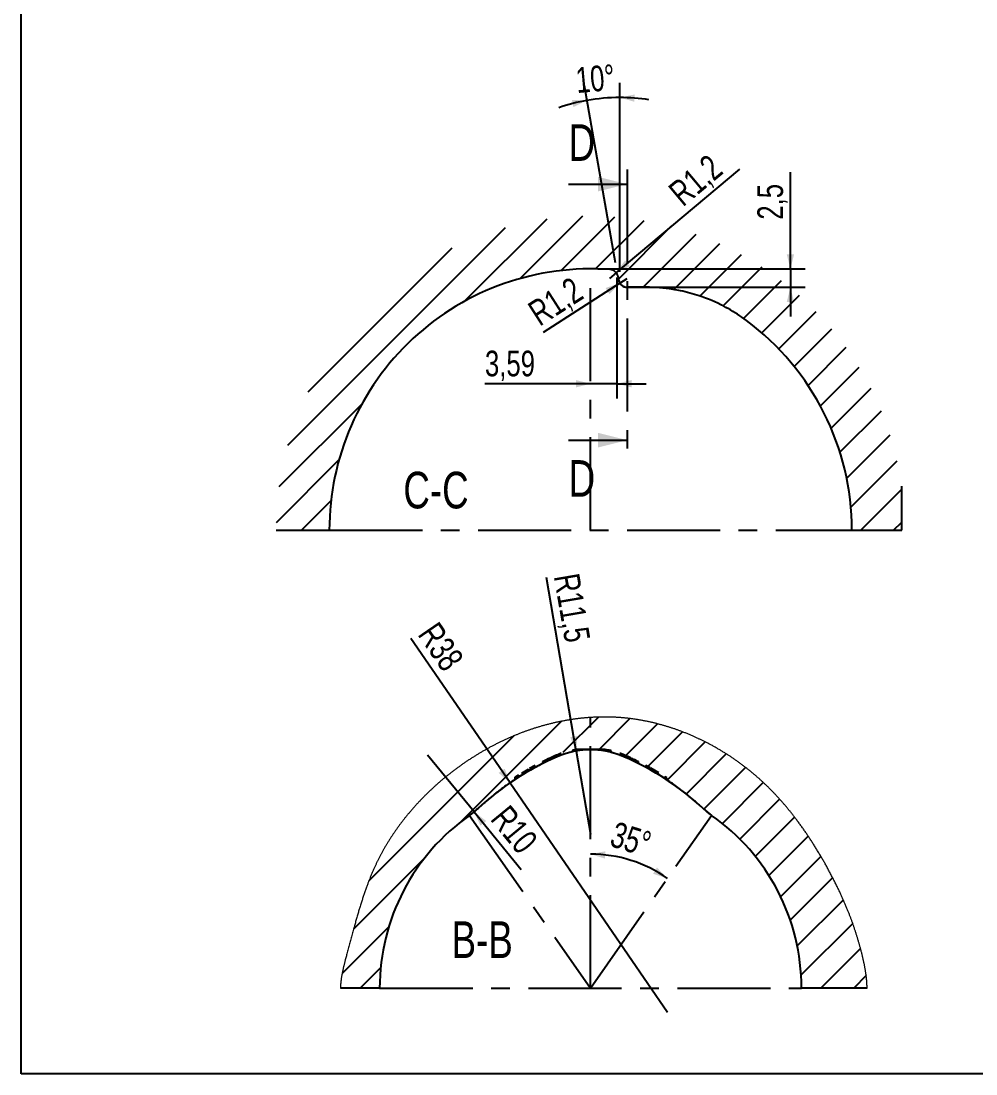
# Model space of a CAD drawing. Header units: millimetres. Extents: x 8 to 586, y 8 to 412.
# Drawn here: x 8 to 138.4, y 8 to 151.7 of the extents above; entities that cross this region are included whole.
import ezdxf

# ---------------------------------------------------------------- set-up
doc = ezdxf.new("R2010")
doc.units = ezdxf.units.MM
doc.linetypes.add('CENTERX2', pattern=[20.32, 12.7, -2.54, 2.54, -2.54])
for name, color, linetype in [('CENTERLINE', 4, 'CENTERX2'), ('DIMENSIONS', 2, 'Continuous'), ('HATCH', 3, 'Continuous'), ('TEXT', 2, 'Continuous')]:
    doc.layers.add(name, color=color, linetype=linetype)
doc.layers.add('OUTLINE', color=7, linetype='Continuous', lineweight=25)
doc.styles.add('SLDTEXTSTYLE0', font='TXT', dxfattribs={"width": 0.75})
doc.dimstyles.new('SLDDIMSTYLE16', dxfattribs={"dimtxt": 3.5, "dimasz": 2, "dimexe": 0, "dimexo": 0.0625, "dimgap": 0.875, "dimtad": 1, "dimdec": 4, "dimzin": 12, "dimdsep": 46, "dimtxsty": 'SLDTEXTSTYLE0', "dimsah": 1, "dimcen": 0.09, "dimazin": 3, "dimtfac": 1, "dimtofl": 0, "dimtmove": 0, "dimatfit": 3, "dimfxl": 0, "dimfrac": 2, "dimtolj": 1, "dimtzin": 12, "dimarcsym": 0})
doc.dimstyles.new('SLDDIMSTYLE3', dxfattribs={"dimtxt": 3.5, "dimasz": 2, "dimexe": 0, "dimexo": 0.0625, "dimgap": 0.875, "dimtad": 1, "dimrnd": 1e-09, "dimzin": 12, "dimdsep": 46, "dimtxsty": 'SLDTEXTSTYLE0', "dimsah": 1, "dimcen": 0.09, "dimadec": 0, "dimazin": 3, "dimtfac": 1, "dimtmove": 0, "dimatfit": 0, "dimfxl": 0, "dimfrac": 2, "dimtolj": 1, "dimtzin": 12, "dimarcsym": 0})
doc.dimstyles.new('SLDDIMSTYLE7', dxfattribs={"dimtxt": 3.5, "dimasz": 2, "dimexe": 0, "dimexo": 0.0625, "dimgap": 0.875, "dimtad": 1, "dimrnd": 1e-09, "dimzin": 12, "dimdsep": 46, "dimtxsty": 'SLDTEXTSTYLE0', "dimsah": 1, "dimcen": 0, "dimadec": 0, "dimazin": 3, "dimtfac": 1, "dimtofl": 0, "dimtmove": 0, "dimatfit": 3, "dimfxl": 0, "dimfrac": 2, "dimtolj": 1, "dimtzin": 12, "dimarcsym": 0})

# ---------------------------------------------------------------- blocks, each defined once
blk = doc.blocks.new('_D_53')
at = {"layer": 'DIMENSIONS'}
for p, q in [((89.34, 116.69), (89.34, 100.2)), ((85.75, 102.2), (71.33, 102.2)), ((89.34, 102.2), (85.75, 102.2)), ((89.34, 102.2), (93.34, 102.2))]:
    blk.add_line(p, q, dxfattribs=at)
for points in [[(85.75, 102.2), (83.75, 102.7), (83.75, 101.7)], [(89.34, 102.2), (91.34, 101.7), (91.34, 102.7)]]:
    blk.add_solid(points, dxfattribs=at)
at = {"layer": 'DIMENSIONS', "insert": (71.33, 106.71), "char_height": 3.5, "attachment_point": 1, "style": 'SLDTEXTSTYLE0'}
blk.add_mtext('3,59', dxfattribs=at)
blk = doc.blocks.new('_D_54')
at = {"layer": 'DIMENSIONS'}
for p, q in [((113.03, 117.87), (113.03, 131.06)), ((86.75, 117.87), (115.03, 117.87)), ((113.03, 117.87), (113.03, 115.37)), ((90.75, 115.37), (115.03, 115.37)), ((113.03, 115.37), (113.03, 111.37))]:
    blk.add_line(p, q, dxfattribs=at)
for points in [[(113.03, 117.87), (113.53, 119.87), (112.53, 119.87)], [(113.03, 115.37), (112.53, 113.37), (113.53, 113.37)]]:
    blk.add_solid(points, dxfattribs=at)
at = {"layer": 'DIMENSIONS', "insert": (108.52, 124.59), "char_height": 3.5, "attachment_point": 1, "rotation": 90, "style": 'SLDTEXTSTYLE0'}
blk.add_mtext('2,5', dxfattribs=at)
blk = doc.blocks.new('_D_55')
at = {"layer": 'DIMENSIONS'}
for q in [(90.76, 116.57), (79.27, 109.21)]:
    blk.add_line((89.75, 115.93), q, dxfattribs=at)
blk.add_solid([(89.75, 115.93), (87.79, 115.27), (88.33, 114.43)], dxfattribs=at)
at = {"layer": 'DIMENSIONS', "insert": (76.9, 112.91), "char_height": 3.5, "attachment_point": 1, "rotation": 32.6859, "style": 'SLDTEXTSTYLE0'}
blk.add_mtext('R1,2', dxfattribs=at)
blk = doc.blocks.new('_D_56')
at = {"layer": 'DIMENSIONS'}
for q in [(106.11, 131.47), (88.32, 116.58)]:
    blk.add_line((89.24, 117.35), q, dxfattribs=at)
blk.add_solid([(89.24, 117.35), (91.09, 118.25), (90.45, 119.02)], dxfattribs=at)
at = {"layer": 'DIMENSIONS', "insert": (96.11, 128.94), "char_height": 3.5, "attachment_point": 1, "rotation": 39.9192, "style": 'SLDTEXTSTYLE0'}
blk.add_mtext('R1,2', dxfattribs=at)
blk = doc.blocks.new('_D_57')
at = {"layer": 'DIMENSIONS'}
for p, q in [((89.17, 118.68), (84.91, 142.84)), ((89.75, 117.46), (89.75, 143.26))]:
    blk.add_line(p, q, dxfattribs=at)
for start, end in [(100, 108.8291), (90, 100), (81.1709, 90)]:
    blk.add_arc((89.75, 115.37), 25.89, start, end, dxfattribs=at)
for points in [[(85.25, 140.87), (83.19, 140.93), (83.41, 139.96)], [(89.75, 141.26), (91.73, 140.68), (91.77, 141.68)]]:
    blk.add_solid(points, dxfattribs=at)
at = {"layer": 'DIMENSIONS', "insert": (83.59, 145.35), "char_height": 3.5, "attachment_point": 1, "rotation": 5, "style": 'SLDTEXTSTYLE0'}
blk.add_mtext('10°', dxfattribs=at)
blk = doc.blocks.new('SW_HATCH_1')
at = {"layer": 'HATCH', "color": 0}
for p, q in [((6.47, 1.98), (-7.23, -11.72)), ((11.54, 2.56), (6.69, -2.29)), ((15.83, 2.36), (11.62, -1.85)), ((19.6, 1.64), (15.24, -2.72)), ((0, 0), (-19.8, -19.8)), ((23, 0.55), (18.27, -4.18)), ((26.11, -0.83), (20.9, -6.04)), ((28.98, -2.45), (23.49, -7.94)), ((31.62, -4.3), (25.95, -9.97)), ((34.04, -6.37), (28.46, -11.96)), ((36.27, -8.63), (30.83, -14.08)), ((38.31, -11.08), (32.95, -16.45)), ((40.18, -13.7), (34.81, -19.07)), ((-12.26, -16.75), (-21.89, -26.38)), ((41.91, -16.46), (36.41, -21.96)), ((43.51, -19.36), (37.72, -25.14)), ((44.97, -22.38), (38.68, -28.68)), ((46.25, -25.59), (39.2, -32.64)), ((-17.09, -26.07), (-23.45, -32.44)), ((47.31, -29.02), (41.89, -34.44)), ((-18.2, -31.67), (-20.97, -34.44)), ((48.09, -32.73), (46.38, -34.44))]:
    blk.add_line(p, q, dxfattribs=at)
blk = doc.blocks.new('_D_72')
at = {"layer": 'DIMENSIONS'}
for q in [(61.23, 67.41), (96.26, 16.41)]:
    blk.add_line((74.75, 47.73), q, dxfattribs=at)
blk.add_solid([(74.75, 47.73), (74.03, 49.66), (73.2, 49.09)], dxfattribs=at)
at = {"layer": 'DIMENSIONS', "insert": (64.94, 69.96), "char_height": 3.5, "attachment_point": 1, "rotation": 304.4871, "style": 'SLDTEXTSTYLE0'}
blk.add_mtext('R38', dxfattribs=at)
blk = doc.blocks.new('_D_73')
at = {"layer": 'DIMENSIONS'}
for q in [(79.73, 75.76), (85.75, 40.73)]:
    blk.add_line((83.8, 52.07), q, dxfattribs=at)
blk.add_solid([(83.8, 52.07), (83.95, 54.12), (82.97, 53.95)], dxfattribs=at)
at = {"layer": 'DIMENSIONS', "insert": (84.16, 76.52), "char_height": 3.5, "attachment_point": 1, "rotation": 279.7594, "style": 'SLDTEXTSTYLE0'}
blk.add_mtext('R11,5', dxfattribs=at)
blk = doc.blocks.new('_D_74')
at = {"layer": 'DIMENSIONS'}
for q in [(63.5, 51.49), (76.27, 35.92)]:
    blk.add_line((69.84, 43.76), q, dxfattribs=at)
blk.add_solid([(69.84, 43.76), (70.72, 41.89), (71.5, 42.53)], dxfattribs=at)
at = {"layer": 'DIMENSIONS', "insert": (74.65, 44.95), "char_height": 3.5, "attachment_point": 1, "rotation": 309.3797, "style": 'SLDTEXTSTYLE0'}
blk.add_mtext('R10', dxfattribs=at)
blk = doc.blocks.new('_D_75')
at = {"layer": 'DIMENSIONS'}
blk.add_arc((85.75, 19.71), 18.29, 55, 90, dxfattribs=at)
for points in [[(85.75, 38), (87.72, 37.39), (87.77, 38.39)], [(96.24, 34.69), (94.81, 36.17), (94.28, 35.32)]]:
    blk.add_solid(points, dxfattribs=at)
at = {"layer": 'DIMENSIONS', "insert": (89.25, 42.51), "char_height": 3.5, "attachment_point": 1, "rotation": 342.5, "style": 'SLDTEXTSTYLE0'}
blk.add_mtext('35°', dxfattribs=at)

msp = doc.modelspace()

# ---------------------------------------------------------------- hatches: boundary and pattern name
at = {"layer": 'HATCH'}
h = msp.add_hatch(dxfattribs=at)
h.set_pattern_fill('ANSI31', color=256, style=0)
edge = h.paths.add_edge_path(flags=0)
edge.add_arc((85.74983, 82.21015), 35.66458, 0, 53.3790193, ccw=False)
edge.add_line((121.41441, 82.21015), (128.23073, 82.21015))
edge.add_line((128.23073, 82.21015), (128.23073, 88.23963))
edge.add_arc((85.74983, 82.21015), 42.90666, 8.0782627, 180)
edge.add_line((42.84317, 82.21015), (50.08525, 82.21015))
edge.add_arc((85.74983, 82.21015), 35.66458, 85.7250152, 180, ccw=False)
edge.add_spline(control_points=[(88.40839, 117.7755), (88.53131, 117.76632), (88.65422, 117.73762), (88.76851, 117.69144), (88.89307, 117.6411), (89.01066, 117.56855), (89.11153, 117.47982), (89.21241, 117.39107), (89.29936, 117.28367), (89.36518, 117.16653), (89.43099, 117.04939), (89.47749, 116.91927), (89.50082, 116.78694)], knot_values=[0, 0, 0, 0, 0.000369798, 0.000369798, 0.000369798, 0.00077377, 0.00077377, 0.00077377, 0.001177787, 0.001177787, 0.001177787, 0.001581802, 0.001581802, 0.001581802, 0.001581802], weights=[1, 1, 1, 1, 1, 1, 1, 1, 1, 1, 1, 1, 1], degree=3, periodic=0)
edge.add_line((89.50082, 116.78694), (89.57498, 116.36635))
edge.add_spline(control_points=[(89.57498, 116.36635), (89.5983, 116.23409), (89.64478, 116.10402), (89.71057, 115.98693), (89.77636, 115.86984), (89.86328, 115.76249), (89.96411, 115.67377), (90.06495, 115.58506), (90.1825, 115.51253), (90.30702, 115.46219), (90.43154, 115.41186), (90.56647, 115.38233), (90.70063, 115.37604), (90.71932, 115.37517), (90.73804, 115.37473), (90.75675, 115.37473)], knot_values=[0, 0, 0, 0, 0.000402926, 0.000402926, 0.000402926, 0.000805851, 0.000805851, 0.000805851, 0.001208777, 0.001208777, 0.001208777, 0.001611703, 0.001611703, 0.001611703, 0.001667061, 0.001667061, 0.001667061, 0.001667061], weights=[1, 1, 1, 1, 1, 1, 1, 1, 1, 1, 1, 1, 1, 1, 1, 1], degree=3, periodic=0)
edge.add_spline(control_points=[(90.75675, 115.37473), (91.0313, 115.37473), (91.60655, 115.37473), (92.46161, 115.37473), (93.02803, 115.37473), (94.54928, 115.37473), (96.13795, 115.24484), (98.55702, 114.79379), (100.92591, 114.15212), (103.06579, 113.24397), (105.2073, 112.08717), (106.22966, 111.42521), (107.02443, 110.83451)], knot_values=[0, 0, 0, 0, 0.0409855, 0.086418834, 0.131852167, 0.131852167, 0.336418834, 0.394563278, 0.5409855, 0.745552167, 0.783452167, 0.950118834, 0.950118834, 0.950118834, 0.950118834], weights=[1, 1, 1, 1, 1, 1, 1, 1, 1, 1, 1, 1, 1], degree=3, periodic=0)

# ---------------------------------------------------------------- linework, layer by layer
at = {"color": 7, "linetype": 'Continuous', "lineweight": 18, "flags": 128}
msp.add_lwpolyline([(123.49619, 19.70604), (123.49574, 19.75898), (123.49505, 19.81207), (123.4941, 19.8653), (123.4929, 19.91867), (123.49147, 19.97217), (123.48982, 20.02485), (123.48794, 20.07765), (123.48582, 20.13057), (123.48348, 20.18362), (123.48043, 20.24642), (123.47706, 20.30938), (123.47338, 20.3725), (123.4694, 20.43577), (123.46512, 20.49919), (123.46053, 20.56276), (123.45594, 20.62282), (123.45109, 20.68301), (123.44598, 20.74332), (123.44061, 20.80375), (123.435, 20.86429), (123.42843, 20.93198), (123.42157, 20.99981), (123.4144, 21.06777), (123.40693, 21.13585), (123.39917, 21.20405), (123.39111, 21.27237), (123.38277, 21.3408), (123.37415, 21.40933), (123.36473, 21.48189), (123.355, 21.55457), (123.34497, 21.62734), (123.33464, 21.70022), (123.32402, 21.77318), (123.3133, 21.84493), (123.30232, 21.91675), (123.29106, 21.98865), (123.27953, 22.06062), (123.26548, 22.14638), (123.25105, 22.23222), (123.23627, 22.31813), (123.22115, 22.40411), (123.20568, 22.49014), (123.18988, 22.57622), (123.17375, 22.66234), (123.1573, 22.74849), (123.14054, 22.83466), (123.12348, 22.92084), (123.10612, 23.00703), (123.08846, 23.09322), (123.0673, 23.19478), (123.04575, 23.2963), (123.02384, 23.39779), (123.00157, 23.49921), (122.97854, 23.60241), (122.95516, 23.70551), (122.93146, 23.80851), (122.90743, 23.91139), (122.8831, 24.01413), (122.85892, 24.1149), (122.83446, 24.21551), (122.80975, 24.31594), (122.78478, 24.4162), (122.75907, 24.51829), (122.73312, 24.62016), (122.70695, 24.72179), (122.68058, 24.82317), (122.65401, 24.92428), (122.62726, 25.02511), (122.60034, 25.12565), (122.5758, 25.21652), (122.55114, 25.30712), (122.52637, 25.39745), (122.50148, 25.48752), (122.47647, 25.57732), (122.4518, 25.66527), (122.42702, 25.75296), (122.40212, 25.84041), (122.37711, 25.92761), (122.34719, 26.03111), (122.31712, 26.13426), (122.28688, 26.23707), (122.25648, 26.33955), (122.22593, 26.44169), (122.19522, 26.54351), (122.16707, 26.6361), (122.13878, 26.72842), (122.11036, 26.82048), (122.08182, 26.91228), (122.05314, 27.00381), (122.02432, 27.09509), (121.99538, 27.18612), (121.96339, 27.28596), (121.93124, 27.38549), (121.89893, 27.48473), (121.86646, 27.58368), (121.83383, 27.68233), (121.80104, 27.7807), (121.76809, 27.87878), (121.73498, 27.97659), (121.70172, 28.07412), (121.66829, 28.17137), (121.63531, 28.26663), (121.60217, 28.36163), (121.56889, 28.45638), (121.53544, 28.55088), (121.50066, 28.64845), (121.46571, 28.74576), (121.4306, 28.84281), (121.39532, 28.93962), (121.35987, 29.03617), (121.32427, 29.13248), (121.29055, 29.22306), (121.25668, 29.31343), (121.22266, 29.40359), (121.1885, 29.49355), (121.1542, 29.5833), (121.11574, 29.68324), (121.07709, 29.78294), (121.03827, 29.88239), (120.99927, 29.98161), (120.96008, 30.0806), (120.92071, 30.17936), (120.88116, 30.2779), (120.84143, 30.37622), (120.7958, 30.48833), (120.74994, 30.60017), (120.70384, 30.71174), (120.65749, 30.82305), (120.61092, 30.9341), (120.5641, 31.04491), (120.51705, 31.15548), (120.47372, 31.25663), (120.43018, 31.35759), (120.38645, 31.45837), (120.34252, 31.55896), (120.29838, 31.65938), (120.25405, 31.75962), (120.2059, 31.86782), (120.15751, 31.97582), (120.1089, 32.08365), (120.06005, 32.1913), (120.01097, 32.29878), (119.96254, 32.40419), (119.91389, 32.50944), (119.86501, 32.61455), (119.81591, 32.71951), (119.75716, 32.8443), (119.6981, 32.96891), (119.63873, 33.09335), (119.57904, 33.21763), (119.51903, 33.34176), (119.4587, 33.46576), (119.39806, 33.58962), (119.3371, 33.71337), (119.27583, 33.83701), (119.21424, 33.96055), (119.15233, 34.084), (119.09011, 34.20737), (119.03115, 34.32363), (118.97192, 34.43984), (118.91241, 34.556), (118.85261, 34.67213), (118.79253, 34.78823), (118.72488, 34.9183), (118.65688, 35.04837), (118.58852, 35.17843), (118.51981, 35.30847), (118.45075, 35.4385), (118.38133, 35.56851), (118.31554, 35.69106), (118.24945, 35.81359), (118.18302, 35.93608), (118.11629, 36.05855), (118.04922, 36.18097), (117.98184, 36.30335), (117.91413, 36.42569), (117.84609, 36.54798), (117.77773, 36.67021), (117.70904, 36.79239), (117.64126, 36.91233), (117.57316, 37.0322), (117.50474, 37.15201), (117.436, 37.27175), (117.37665, 37.37465), (117.31706, 37.47748), (117.25722, 37.58026), (117.19715, 37.68298), (117.12363, 37.80805), (117.04975, 37.93303), (116.97552, 38.05791), (116.90092, 38.18269), (116.82597, 38.30735), (116.75065, 38.4319), (116.67497, 38.55633), (116.60527, 38.67029), (116.53527, 38.78414), (116.46496, 38.89788), (116.39435, 39.01151), (116.32342, 39.12503), (116.25218, 39.23843), (116.18064, 39.3517), (116.10878, 39.46486), (116.0366, 39.57788), (115.96412, 39.69078), (115.89131, 39.80354), (115.81819, 39.91616), (115.74896, 40.02222), (115.67945, 40.12815), (115.60966, 40.23396), (115.53958, 40.33963), (115.46921, 40.44516), (115.39921, 40.5496), (115.32893, 40.6539), (115.25837, 40.75805), (115.18752, 40.86207), (115.11639, 40.96594), (115.04498, 41.06966), (114.97328, 41.17323), (114.9013, 41.27664), (114.82558, 41.38482), (114.74956, 41.49282), (114.67321, 41.60064), (114.59654, 41.70829), (114.51957, 41.81575), (114.44227, 41.92302), (114.36465, 42.03011), (114.28671, 42.13701), (114.20846, 42.24371), (114.12988, 42.35021), (114.05098, 42.45652), (113.97175, 42.56262), (113.89676, 42.66246), (113.82148, 42.76213), (113.74591, 42.8616), (113.67005, 42.96088), (113.5939, 43.05997), (113.52553, 43.14844), (113.45694, 43.23675), (113.38811, 43.3249), (113.31905, 43.41288), (113.24975, 43.5007), (113.18146, 43.5868), (113.11294, 43.67273), (113.04419, 43.75849), (112.97522, 43.8441), (112.9046, 43.93128), (112.83374, 44.01828), (112.76264, 44.10511), (112.6913, 44.19176), (112.61972, 44.27823), (112.5479, 44.36451), (112.47584, 44.45062), (112.40353, 44.53653), (112.33099, 44.62226), (112.25819, 44.7078), (112.18516, 44.79315), (112.11188, 44.87831), (112.03836, 44.96327), (111.96459, 45.04804), (111.88316, 45.14105), (111.80143, 45.23382), (111.71941, 45.32635), (111.63708, 45.41863), (111.55445, 45.51066), (111.47979, 45.59332), (111.40488, 45.67578), (111.32973, 45.75803), (111.25433, 45.84007), (111.17868, 45.9219), (111.10415, 46.00206), (111.02937, 46.08201), (110.95436, 46.16176), (110.87911, 46.24129), (110.80208, 46.32223), (110.7248, 46.40295), (110.64726, 46.48344), (110.56948, 46.56371), (110.49144, 46.64375), (110.41316, 46.72356), (110.33462, 46.80314), (110.25583, 46.88249), (110.17678, 46.9616), (110.09748, 47.04048), (110.01792, 47.11912), (109.93812, 47.19752), (109.85805, 47.27568), (109.77773, 47.3536), (109.70388, 47.4248), (109.62981, 47.4958), (109.55553, 47.5666), (109.48103, 47.63718), (109.40631, 47.70755), (109.33137, 47.77771), (109.24959, 47.85381), (109.16754, 47.92965), (109.08524, 48.00524), (109.00268, 48.08057), (108.91985, 48.15564), (108.83826, 48.22911), (108.75641, 48.30233), (108.67432, 48.3753), (108.59198, 48.44801), (108.50771, 48.52194), (108.42318, 48.59561), (108.3384, 48.66901), (108.25336, 48.74214), (108.16808, 48.81499), (108.08255, 48.88758), (107.99676, 48.9599), (107.91074, 49.03194), (107.82446, 49.10371), (107.73794, 49.1752), (107.65118, 49.24642), (107.56418, 49.31736), (107.47693, 49.38803), (107.38945, 49.45842), (107.30905, 49.52269), (107.22845, 49.58673), (107.14765, 49.65054), (107.06665, 49.71411), (106.98545, 49.77744), (106.90407, 49.84053), (106.81439, 49.9096), (106.72447, 49.97838), (106.63433, 50.04687), (106.54395, 50.11507), (106.45335, 50.18298), (106.36414, 50.24938), (106.27471, 50.31551), (106.18506, 50.38135), (106.0952, 50.4469), (106.00328, 50.5135), (105.91114, 50.5798), (105.81878, 50.6458), (105.72619, 50.71149), (105.63339, 50.77689), (105.54037, 50.84198), (105.44713, 50.90676), (105.35368, 50.97125), (105.26002, 51.03542), (105.16614, 51.09929), (105.07205, 51.16285), (104.97776, 51.2261), (104.88325, 51.28905), (104.78854, 51.35168), (104.70153, 51.40882), (104.61436, 51.46569), (104.52701, 51.5223), (104.4395, 51.57865), (104.35182, 51.63474), (104.26396, 51.69055), (104.16603, 51.75234), (104.06789, 51.81379), (103.96955, 51.87492), (103.87101, 51.93571), (103.77226, 51.99616), (103.67509, 52.05522), (103.57772, 52.11394), (103.48016, 52.17235), (103.38241, 52.23042), (103.28248, 52.28935), (103.18235, 52.34793), (103.08203, 52.40618), (102.98151, 52.46408), (102.88081, 52.52163), (102.77992, 52.57884), (102.67884, 52.63571), (102.57758, 52.69222), (102.47613, 52.74839), (102.3745, 52.80421), (102.27269, 52.85968), (102.1707, 52.9148), (102.06853, 52.96956), (101.96618, 53.02398), (101.87221, 53.07354), (101.77809, 53.12281), (101.68382, 53.17178), (101.58941, 53.22045), (101.49486, 53.26882), (101.40016, 53.31688), (101.30898, 53.36281), (101.21766, 53.40847), (101.12622, 53.45384), (101.03464, 53.49893), (100.94294, 53.54373), (100.85112, 53.58826), (100.76442, 53.62998), (100.67762, 53.67144), (100.59071, 53.71266), (100.50368, 53.75362), (100.41655, 53.79432), (100.32248, 53.83793), (100.22828, 53.88124), (100.13396, 53.92425), (100.03952, 53.96696), (99.94496, 54.00937), (99.85027, 54.05149), (99.75547, 54.0933), (99.65106, 54.13894), (99.5465, 54.18422), (99.4418, 54.22913), (99.33697, 54.27367), (99.23199, 54.31785), (99.12688, 54.36165), (99.02164, 54.40508), (98.91627, 54.44814), (98.81076, 54.49083), (98.70512, 54.53314), (98.60125, 54.57433), (98.49725, 54.61516), (98.39312, 54.65563), (98.28888, 54.69573), (98.19085, 54.73307), (98.09271, 54.77008), (97.99446, 54.80677), (97.89612, 54.84314), (97.79767, 54.87918), (97.69912, 54.9149), (97.60612, 54.94827), (97.51302, 54.98136), (97.41984, 55.01415), (97.32658, 55.04665), (97.23323, 55.07885), (97.1398, 55.11076), (97.04628, 55.14238), (96.95268, 55.1737), (96.859, 55.20473), (96.76524, 55.23546), (96.67308, 55.26535), (96.58084, 55.29495), (96.48853, 55.32427), (96.39614, 55.3533), (96.302, 55.38255), (96.20778, 55.41151), (96.11349, 55.44017), (96.01912, 55.46853), (95.92468, 55.49658), (95.83186, 55.52384), (95.73897, 55.5508), (95.64602, 55.57747), (95.553, 55.60385), (95.45801, 55.63046), (95.36295, 55.65677), (95.26783, 55.68277), (95.17264, 55.70845), (95.07738, 55.73383), (94.98207, 55.7589), (94.88669, 55.78366), (94.79299, 55.80766), (94.69924, 55.83136), (94.60544, 55.85476), (94.51157, 55.87786), (94.41765, 55.90065), (94.32367, 55.92315), (94.22963, 55.94534), (94.12614, 55.96939), (94.02257, 55.99308), (93.91894, 56.0164), (93.81526, 56.03934), (93.71151, 56.06192), (93.60769, 56.08412), (93.50383, 56.10595), (93.3999, 56.12741), (93.29591, 56.14849), (93.19188, 56.1692), (93.08964, 56.18917), (92.98736, 56.20878), (92.88502, 56.22802), (92.78263, 56.2469), (92.67834, 56.26575), (92.57399, 56.28421), (92.4696, 56.30229), (92.36516, 56.32), (92.26067, 56.33732), (92.15801, 56.35395), (92.0553, 56.37022), (91.95256, 56.38611), (91.84977, 56.40164), (91.74485, 56.41709), (91.63988, 56.43216), (91.53488, 56.44683), (91.42984, 56.46112), (91.32477, 56.47501), (91.21966, 56.48851), (91.11452, 56.50162), (91.02064, 56.51299), (90.92675, 56.52404), (90.83283, 56.53477), (90.73888, 56.5452), (90.64491, 56.5553), (90.55092, 56.56509), (90.45691, 56.57456), (90.36288, 56.58371), (90.26435, 56.59296), (90.1658, 56.60186), (90.06722, 56.6104), (89.96863, 56.6186), (89.87003, 56.62645), (89.7714, 56.63396), (89.67275, 56.64111), (89.57409, 56.64792), (89.47542, 56.65438), (89.37673, 56.6605), (89.27802, 56.66627), (89.1793, 56.6717), (89.08621, 56.6765), (88.99311, 56.68099), (88.9, 56.68518), (88.80688, 56.68907), (88.71375, 56.69265), (88.61497, 56.69611), (88.51618, 56.69924), (88.41738, 56.70202), (88.31857, 56.70446), (88.21975, 56.70656), (88.12093, 56.70832), (88.02776, 56.70967), (87.93457, 56.71072), (87.84139, 56.71147), (87.7482, 56.71192), (87.65501, 56.71207), (87.56182, 56.71192), (87.46862, 56.71147), (87.37543, 56.71072), (87.28223, 56.70967), (87.18904, 56.70833), (87.09751, 56.70672), (87.00598, 56.70482), (86.91446, 56.70264), (86.82294, 56.70017), (86.7229, 56.69714), (86.62286, 56.69378), (86.52283, 56.69007), (86.42281, 56.68603), (86.32279, 56.68164), (86.22457, 56.67701), (86.12635, 56.67205), (86.02815, 56.66676), (85.92995, 56.66115), (85.82976, 56.65509), (85.72958, 56.64869), (85.62942, 56.64196), (85.52927, 56.63489), (85.42913, 56.62748), (85.329, 56.61974), (85.22889, 56.61166), (85.1288, 56.60325), (85.02872, 56.5945), (84.92866, 56.58542), (84.82862, 56.57601), (84.7286, 56.56627), (84.6286, 56.55619), (84.52861, 56.54578), (84.43698, 56.53595), (84.34537, 56.52584), (84.25377, 56.51546), (84.1622, 56.5048), (84.07064, 56.49386), (83.97911, 56.48264), (83.87927, 56.4701), (83.77947, 56.45722), (83.67969, 56.44402), (83.57994, 56.43049), (83.48021, 56.41663), (83.38052, 56.40245), (83.28085, 56.38795), (83.17126, 56.37161), (83.0617, 56.35489), (82.95218, 56.33778), (82.8427, 56.32027), (82.73326, 56.30238), (82.62386, 56.28409), (82.5145, 56.26542), (82.40519, 56.24636), (82.29592, 56.22691), (82.1867, 56.20708), (82.07947, 56.18723), (81.97229, 56.167), (81.86516, 56.1464), (81.75808, 56.12543), (81.66466, 56.10683), (81.57128, 56.08795), (81.47794, 56.06879), (81.38464, 56.04935), (81.29138, 56.02962), (81.19982, 56.00998), (81.10831, 55.99007), (81.01683, 55.96989), (80.92539, 55.94944), (80.81659, 55.92475), (80.70785, 55.89968), (80.59917, 55.87423), (80.49055, 55.8484), (80.382, 55.8222), (80.27351, 55.79562), (80.16508, 55.76866), (80.05671, 55.74133), (79.94841, 55.71363), (79.84018, 55.68555), (79.73202, 55.6571), (79.62393, 55.62828), (79.52208, 55.60076), (79.42029, 55.57291), (79.31856, 55.54474), (79.2169, 55.51624), (79.11531, 55.48741), (79.00763, 55.45647), (78.90003, 55.42517), (78.7925, 55.3935), (78.68505, 55.36146), (78.57768, 55.32906), (78.4704, 55.29629), (78.36931, 55.26506), (78.2683, 55.23351), (78.16736, 55.20164), (78.0665, 55.16944), (77.96571, 55.13693), (77.86499, 55.10409), (77.76436, 55.07093), (77.6638, 55.03745), (77.56332, 55.00366), (77.46292, 54.96954), (77.36439, 54.93573), (77.26594, 54.9016), (77.16756, 54.86718), (77.06927, 54.83244), (76.97539, 54.79896), (76.88158, 54.76519), (76.78784, 54.73115), (76.69418, 54.69684), (76.6006, 54.66224), (76.50709, 54.62737), (76.39698, 54.58592), (76.28699, 54.54409), (76.1771, 54.50187), (76.06733, 54.45928), (75.96941, 54.42093), (75.87158, 54.38228), (75.77385, 54.34332), (75.6762, 54.30407), (75.57865, 54.26451), (75.48119, 54.22465), (75.38383, 54.1845), (75.28656, 54.14405), (75.1801, 54.09938), (75.07376, 54.05436), (74.96754, 54.00899), (74.86144, 53.96326), (74.75545, 53.91718), (74.64959, 53.87074), (74.54989, 53.82664), (74.45031, 53.78222), (74.35083, 53.7375), (74.25146, 53.69246), (74.15221, 53.64712), (74.05308, 53.60147), (73.95406, 53.55551), (73.85515, 53.50924), (73.75637, 53.46267), (73.6577, 53.41579), (73.56091, 53.36946), (73.46424, 53.32283), (73.36769, 53.27592), (73.27126, 53.22871), (73.17319, 53.18034), (73.07526, 53.13168), (72.97744, 53.08272), (72.87976, 53.03346), (72.7822, 52.98391), (72.68652, 52.93495), (72.59095, 52.8857), (72.49552, 52.83618), (72.40021, 52.78637), (72.3031, 52.73525), (72.20611, 52.68384), (72.10927, 52.63214), (72.01256, 52.58015), (71.91599, 52.52786), (71.81956, 52.47529), (71.72327, 52.42243), (71.62734, 52.3694), (71.53154, 52.31608), (71.43589, 52.26248), (71.34038, 52.20859), (71.24502, 52.15442), (71.15151, 52.10095), (71.05814, 52.0472), (70.96491, 51.99319), (70.87182, 51.9389), (70.77699, 51.88323), (70.68231, 51.82728), (70.58778, 51.77105), (70.49341, 51.71454), (70.39919, 51.65776), (70.30513, 51.60071), (70.21123, 51.54338), (70.11749, 51.48577), (70.02391, 51.42789), (69.93049, 51.36974), (69.83723, 51.31132), (69.74413, 51.25263), (69.6512, 51.19367), (69.55844, 51.13445), (69.45659, 51.06899), (69.35494, 51.00321), (69.2535, 50.9371), (69.15227, 50.87068), (69.05124, 50.80394), (68.95978, 50.74312), (68.86849, 50.68204), (68.77737, 50.62071), (68.68643, 50.55911), (68.59567, 50.49726), (68.5067, 50.43626), (68.4179, 50.37501), (68.32928, 50.31352), (68.24082, 50.25178), (68.15075, 50.18853), (68.06086, 50.12502), (67.97115, 50.06126), (67.88162, 49.99725), (67.79229, 49.93299), (67.70314, 49.86848), (67.61418, 49.80372), (67.52541, 49.73871), (67.43683, 49.67345), (67.34844, 49.60795), (67.26024, 49.5422), (67.17224, 49.4762), (67.08444, 49.40996), (66.99683, 49.34348), (66.90069, 49.27007), (66.80478, 49.19636), (66.70912, 49.12237), (66.61371, 49.04808), (66.51853, 48.97351), (66.43223, 48.90546), (66.34612, 48.83718), (66.26022, 48.76867), (66.17453, 48.69992), (66.08905, 48.63093), (66.00378, 48.56171), (65.91871, 48.49226), (65.82538, 48.4156), (65.73231, 48.33866), (65.6395, 48.26143), (65.54694, 48.18394), (65.45465, 48.10617), (65.36262, 48.02812), (65.27085, 47.9498), (65.17934, 47.87121), (65.08811, 47.79234), (64.99714, 47.71321), (64.90806, 47.63523), (64.81924, 47.55699), (64.73068, 47.4785), (64.64239, 47.39975), (64.56107, 47.32679), (64.47999, 47.25361), (64.39913, 47.18022), (64.3185, 47.10661), (64.23811, 47.0328), (64.15937, 46.96009), (64.08086, 46.88717), (64.00258, 46.81406), (63.92452, 46.74074), (63.8451, 46.66571), (63.76592, 46.59048), (63.68698, 46.51504), (63.60828, 46.43939), (63.52982, 46.36353), (63.4516, 46.28747), (63.37363, 46.21121), (63.2959, 46.13474), (63.21842, 46.05806), (63.14118, 45.98119), (63.06419, 45.90411), (62.98745, 45.82683), (62.91096, 45.74935), (62.83472, 45.67167), (62.75114, 45.586), (62.66788, 45.50009), (62.58492, 45.41394), (62.50227, 45.32756), (62.41993, 45.24094), (62.34535, 45.16199), (62.27102, 45.08285), (62.19696, 45.00352), (62.12316, 44.924), (62.04962, 44.84428), (61.97634, 44.76438), (61.90333, 44.6843), (61.82332, 44.59598), (61.74364, 44.50745), (61.66428, 44.41868), (61.58524, 44.3297), (61.50653, 44.2405), (61.42815, 44.15107), (61.3501, 44.06142), (61.27239, 43.97156), (61.195, 43.88148), (61.11795, 43.79118), (61.0426, 43.70229), (60.96757, 43.61319), (60.89288, 43.52389), (60.81851, 43.43438), (60.74996, 43.35135), (60.6817, 43.26815), (60.61372, 43.18478), (60.54603, 43.10123), (60.47862, 43.01752), (60.4115, 42.93363), (60.34467, 42.84958), (60.28366, 42.77239), (60.2229, 42.69505), (60.16238, 42.61758), (60.10211, 42.53996), (60.04208, 42.46221), (59.9823, 42.38433), (59.92277, 42.3063), (59.86349, 42.22814), (59.80446, 42.14985), (59.74568, 42.07142), (59.68715, 41.99285), (59.62887, 41.91415), (59.56052, 41.82123), (59.49251, 41.72813), (59.42486, 41.63485), (59.35757, 41.54138), (59.30075, 41.46193), (59.24419, 41.38236), (59.18789, 41.30266), (59.13184, 41.22283), (59.07606, 41.14287), (59.02054, 41.06279), (58.96843, 40.98717), (58.91656, 40.91144), (58.86492, 40.8356), (58.81352, 40.75965), (58.76235, 40.68359), (58.70552, 40.59857), (58.64899, 40.51342), (58.59275, 40.42813), (58.53681, 40.34272), (58.48117, 40.25717), (58.42583, 40.17149), (58.37079, 40.08567), (58.31605, 39.99973), (58.25975, 39.9107), (58.20377, 39.82154), (58.14812, 39.73224), (58.0928, 39.6428), (58.0378, 39.55323), (57.98313, 39.46352), (57.93189, 39.37882), (57.88094, 39.294), (57.83029, 39.20907), (57.77993, 39.12402), (57.72987, 39.03885), (57.68011, 38.95357), (57.63064, 38.86818), (57.58148, 38.78267), (57.53261, 38.69706), (57.48405, 38.61133), (57.43665, 38.52702), (57.38954, 38.44261), (57.34273, 38.35809), (57.2962, 38.27347), (57.24914, 38.1872), (57.20238, 38.10083), (57.15593, 38.01435), (57.10979, 37.92776), (57.06396, 37.84107), (57.01925, 37.75582), (56.97483, 37.67048), (56.93072, 37.58504), (56.88691, 37.49949), (56.84251, 37.4121), (56.79842, 37.32461), (56.75463, 37.23701), (56.71115, 37.14931), (56.66796, 37.06151), (56.62507, 36.9736), (56.58247, 36.88558), (56.54025, 36.79766), (56.49832, 36.70963), (56.45667, 36.62149), (56.4153, 36.53325), (56.37421, 36.4449), (56.33413, 36.35803), (56.2943, 36.27105), (56.25474, 36.18398), (56.21543, 36.0968), (56.16896, 35.99288), (56.12286, 35.88881), (56.07711, 35.78459), (56.0317, 35.68023), (55.98664, 35.57573), (55.94192, 35.47107), (55.89753, 35.36626), (55.85347, 35.26131), (55.80974, 35.15621), (55.76633, 35.05095), (55.72324, 34.94555), (55.68046, 34.84), (55.64041, 34.74034), (55.60063, 34.64054), (55.56111, 34.54061), (55.52186, 34.44055), (55.48286, 34.34035), (55.44299, 34.23705), (55.40338, 34.13362), (55.36403, 34.03003), (55.32495, 33.92631), (55.28611, 33.82243), (55.24753, 33.71841), (55.20238, 33.59563), (55.15756, 33.47264), (55.11307, 33.34945), (55.0689, 33.22606), (55.02416, 33.09993), (54.97974, 32.97359), (54.93564, 32.84704), (54.89184, 32.72027), (54.84834, 32.59328), (54.80514, 32.46607), (54.76223, 32.33865), (54.71959, 32.211), (54.67723, 32.08314), (54.63514, 31.95506), (54.5933, 31.82676), (54.55172, 31.69823), (54.51038, 31.56949), (54.46928, 31.44052), (54.42433, 31.29839), (54.37966, 31.156), (54.33524, 31.01333), (54.29108, 30.87039), (54.24716, 30.72718), (54.20743, 30.59675), (54.16789, 30.46609), (54.12853, 30.3352), (54.08934, 30.20408), (54.05031, 30.07274), (54.01144, 29.94116), (53.97272, 29.80936), (53.93029, 29.6641), (53.88803, 29.51857), (53.84592, 29.37275), (53.80396, 29.22665), (53.76213, 29.08026), (53.72044, 28.9336), (53.67885, 28.78664), (53.63738, 28.6394), (53.596, 28.49187), (53.55471, 28.34406), (53.51424, 28.1986), (53.47384, 28.05287), (53.43349, 27.90685), (53.3932, 27.76056), (53.34606, 27.58888), (53.29897, 27.41682), (53.25191, 27.24437), (53.20486, 27.07153), (53.15782, 26.8983), (53.11076, 26.72467), (53.06636, 26.56061), (53.02192, 26.39619), (52.97744, 26.23142), (52.9329, 26.06629), (52.88828, 25.90082), (52.84358, 25.73498), (52.79878, 25.56879), (52.75387, 25.40224), (52.70885, 25.23533), (52.66368, 25.06806), (52.61919, 24.90342), (52.57455, 24.73843), (52.52977, 24.57311), (52.48495, 24.40748), (52.44695, 24.26673), (52.40904, 24.12581), (52.37129, 23.98476), (52.33374, 23.84358), (52.29647, 23.7023), (52.25952, 23.56095), (52.23484, 23.46573), (52.21036, 23.37049), (52.18609, 23.27525), (52.16205, 23.18), (52.13825, 23.08476), (52.11472, 22.98954), (52.09147, 22.89433), (52.07136, 22.81105), (52.0515, 22.7278), (52.0319, 22.64457), (52.01255, 22.56139), (51.99349, 22.47824), (51.97471, 22.39514), (51.95623, 22.3121), (51.93807, 22.2291), (51.92203, 22.15463), (51.90627, 22.08021), (51.89078, 22.00585), (51.87558, 21.93154), (51.86068, 21.8573), (51.84608, 21.78313), (51.83179, 21.70902), (51.81826, 21.63729), (51.80503, 21.56563), (51.79213, 21.49405), (51.77955, 21.42254), (51.7673, 21.35112), (51.75561, 21.28106), (51.74425, 21.21107), (51.73323, 21.14118), (51.72257, 21.07138), (51.71336, 21.00914), (51.70443, 20.94697), (51.6958, 20.88489), (51.68748, 20.82288), (51.67946, 20.76096), (51.67175, 20.69913), (51.66436, 20.63738), (51.6573, 20.57572), (51.65125, 20.52056), (51.64547, 20.46547), (51.63996, 20.41046), (51.63473, 20.35552), (51.62977, 20.30067), (51.62517, 20.24687), (51.62086, 20.19316), (51.61683, 20.13952), (51.61307, 20.08598), (51.60954, 20.03142), (51.60631, 19.97696), (51.60339, 19.92258), (51.60078, 19.8683), (51.59848, 19.81412), (51.5965, 19.76003), (51.59485, 19.70604)], dxfattribs=at)
at = {"layer": 'CENTERLINE'}
for p, q in [((90.75675, 131.44436), (90.75675, 92.49757)), ((85.74983, 82.21015), (85.74983, 117.87473)), ((50.08525, 82.21015), (121.41441, 82.21015)), ((85.74983, 19.70604), (85.74983, 56.58856)), ((69.23321, 43.29422), (85.74983, 19.70604)), ((85.74983, 19.70604), (102.26646, 43.29422)), ((56.95397, 19.70604), (114.54569, 19.70604))]:
    msp.add_line(p, q, dxfattribs=at)
at = {"layer": 'CENTERLINE', "linetype": 'Continuous'}
for p, q in [((82.75675, 129.44436), (90.75675, 129.44436)), ((82.75675, 94.49757), (90.75675, 94.49757))]:
    msp.add_line(p, q, dxfattribs=at)
at = {"layer": 'CENTERLINE'}
for points in [[(90.75675, 129.44436), (86.75675, 130.44436), (86.75675, 128.44436)], [(90.75675, 94.49757), (86.75675, 95.49757), (86.75675, 93.49757)]]:
    msp.add_solid(points, dxfattribs=at)
at = {"layer": 'OUTLINE'}
for p, q in [((8, 8), (8, 412)), ((89.50082, 116.78694), (89.57498, 116.36635)), ((128.23073, 82.21015), (128.23073, 88.23963)), ((42.84317, 82.21015), (50.08525, 82.21015)), ((121.41441, 82.21015), (128.23073, 82.21015)), ((81.65383, 51.47913), (81.75562, 51.7555)), ((83.77998, 52.28964), (83.28021, 52.19334)), ((83.28021, 52.19334), (83.28021, 51.965)), ((87.71969, 52.28964), (83.77998, 52.28964)), ((88.55034, 51.8871), (88.55034, 52.11709)), ((89.74404, 51.7555), (89.84584, 51.47913)), ((79.21801, 50.62338), (79.15742, 50.34029)), ((92.34224, 50.34029), (92.28166, 50.62338)), ((93.26957, 49.85673), (92.34224, 50.34029)), ((76.65259, 48.95702), (75.90167, 48.49266)), ((77.24353, 49.56921), (76.31514, 49.02052)), ((77.39261, 49.39154), (77.24353, 49.56921)), ((78.20419, 50.10068), (77.42443, 49.67206)), ((93.28881, 50.10424), (93.23253, 50.05471)), ((93.23253, 50.05471), (93.26957, 49.85673)), ((93.71906, 49.84204), (93.25786, 49.91933)), ((93.83468, 49.80682), (93.28881, 50.10424)), ((93.71906, 49.86981), (93.71906, 49.84204)), ((93.86411, 49.55763), (93.71906, 49.84204)), ((93.86411, 49.6347), (93.83468, 49.80682)), ((93.99072, 49.71967), (93.86411, 49.6347)), ((93.86411, 49.6347), (93.86411, 49.55763)), ((94.54908, 49.39376), (93.86411, 49.55763)), ((95.08868, 49.07881), (93.99072, 49.71967)), ((94.87574, 48.93973), (95.08868, 49.07881)), ((95.73937, 48.40251), (94.87574, 48.93973)), ((75.90315, 48.76553), (75.3889, 48.43696)), ((75.3889, 48.43696), (75.42431, 48.18471)), ((75.87785, 48.6513), (75.87785, 48.52695)), ((95.92324, 48.55811), (95.73937, 48.40251)), ((96.1223, 48.31765), (95.73937, 48.40251)), ((96.1519, 48.41018), (95.92324, 48.55811)), ((96.1223, 48.42933), (96.1223, 48.31765)), ((96.17777, 48.11732), (96.1519, 48.41018)), ((56.95397, 19.70604), (51.59485, 19.70604)), ((123.49619, 19.70604), (114.54569, 19.70604)), ((586, 8), (8, 8))]:
    msp.add_line(p, q, dxfattribs=at)
at = {"layer": 'OUTLINE', "flags": 128}
msp.add_lwpolyline([(77.42443, 49.67206), (77.49349, 49.64382), (77.56353, 49.62747), (77.63401, 49.62312), (77.70442, 49.63082), (77.77423, 49.6505), (77.84293, 49.68201), (77.91001, 49.72513), (77.97496, 49.77953), (78.0373, 49.84481), (78.09658, 49.92048), (78.15235, 50.00598), (78.20419, 50.10068)], dxfattribs=at)
at = {"layer": 'OUTLINE'}
for centre, radius, start, end in [((85.74983, 82.21015), 35.66458, 85.7250152, 180), ((88.319, 116.57884), 1.2, 10, 85.724905), ((90.75675, 116.57473), 1.2, 190, 270), ((85.74983, 82.21015), 35.66458, 0, 53.3790193), ((85.74983, 40.73331), 11.5, 66.6287511, 113.3712489), ((96.26205, 16.40753), 38, 113.3712489, 133.0468312), ((75.23762, 16.40753), 38, 46.9531688, 66.6287511), ((85.74983, 19.70604), 28.79586, 124.9999996, 179.9999995), ((63.49744, 51.48574), 10, 305, 313.0468312), ((108.00222, 51.48574), 10, 226.9531688, 235), ((85.74983, 19.70604), 28.79586, 0.0000005, 55.0000004)]:
    msp.add_arc(centre, radius, start, end, dxfattribs=at)
for points, knots in [([(89.50082, 116.78694), (89.45449, 117.04971), (89.32175, 117.2896), (88.92714, 117.64697), (88.67447, 117.75561), (88.40839, 117.7755)], [0, 0, 0, 0, 0.5, 0.5, 1, 1, 1, 1]), ([(89.57498, 116.36635), (89.59945, 116.22757), (89.64719, 116.09655), (89.78784, 115.85293), (89.87782, 115.74576), (90.20047, 115.475), (90.47491, 115.37473), (90.75675, 115.37473)], [0, 0, 0, 0, 0.25, 0.25, 0.5, 0.5, 1, 1, 1, 1]), ([(107.02443, 110.83451), (106.22966, 111.42521), (105.2073, 112.08717), (103.06579, 113.24397), (100.92591, 114.15212), (98.55702, 114.79379), (96.13795, 115.24484), (94.54928, 115.37473), (93.02803, 115.37473), (92.46161, 115.37473), (91.60655, 115.37473), (91.0313, 115.37473), (90.75675, 115.37473)], [0, 0, 0, 0, 0.1666666667, 0.2045666667, 0.4091333333, 0.5555555556, 0.6137, 0.8182666667, 0.8182666667, 0.8637, 0.9091333333, 0.9501188335, 0.9501188335, 0.9501188335, 0.9501188335]), ([(81.75562, 51.7555), (81.62539, 51.70662), (81.3649, 51.60884), (80.85257, 51.39014), (80.13353, 51.0688), (79.55043, 50.78511), (79.21801, 50.62338)], [0, 0, 0, 0, 0.150110237, 0.30023649, 0.601073639, 1, 1, 1, 1]), ([(83.28021, 51.965), (83.15676, 51.93651), (82.81952, 51.85867), (82.2743, 51.70364), (81.86088, 51.55405), (81.65383, 51.47913)], [0, 0, 0, 0, 0.223727558, 0.611225009, 1, 1, 1, 1]), ([(88.55034, 51.9794), (88.31682, 52.02085), (87.84907, 52.10386), (87.14041, 52.18583), (86.48217, 52.23247), (85.8764, 52.24871), (85.32453, 52.2431), (84.77343, 52.21717), (84.24882, 52.17256), (83.75084, 52.11388), (83.43708, 52.06397), (83.28021, 52.03902)], [0, 0, 0, 0, 0.134268109, 0.268941464, 0.403715282, 0.507800079, 0.611992582, 0.716147673, 0.820119967, 0.910063998, 1, 1, 1, 1]), ([(88.55034, 52.11709), (88.41277, 52.14958), (88.13744, 52.21461), (87.859, 52.26462), (87.71969, 52.28964)], [0, 0, 0, 0, 0.4996733398, 1, 1, 1, 1]), ([(89.84584, 51.47913), (89.63331, 51.55657), (89.20751, 51.71172), (88.76965, 51.82857), (88.55034, 51.8871)], [0, 0, 0, 0, 0.499126347, 1, 1, 1, 1]), ([(92.28166, 50.62338), (92.07389, 50.72529), (91.65836, 50.92911), (91.09764, 51.18775), (90.60419, 51.40862), (90.17799, 51.59182), (89.88867, 51.70095), (89.74404, 51.7555)], [0, 0, 0, 0, 0.249734922, 0.499469899, 0.666335955, 0.833202579, 1, 1, 1, 1]), ([(79.15742, 50.34029), (78.86026, 50.18803), (78.26573, 49.88343), (77.68372, 49.55554), (77.39261, 49.39154)], [0, 0, 0, 0, 0.499825949, 1, 1, 1, 1]), ([(79.41387, 50.71718), (79.40082, 50.70015), (79.30837, 50.57948), (79.22717, 50.4508), (79.15742, 50.34029)], [0, 0, 0, 0, 0.14114019, 1, 1, 1, 1]), ([(92.34224, 50.34029), (92.28244, 50.43455), (92.20042, 50.56382), (92.10866, 50.68629), (92.0838, 50.71946)], [0, 0, 0, 0, 0.729164998, 1, 1, 1, 1]), ([(76.65259, 48.95702), (76.62529, 48.9679), (76.559, 48.99432), (76.44643, 49.01872), (76.36, 49.02299), (76.31599, 49.02057), (76.31514, 49.02052)], [0, 0, 0, 0, 0.2544174613, 0.6179559182, 0.992659383, 1, 1, 1, 1]), ([(77.39261, 49.39154), (77.35054, 49.38828), (77.26447, 49.38161), (77.13278, 49.36103), (76.99619, 49.33317), (76.85284, 49.29722), (76.75652, 49.26733), (76.70643, 49.25178)], [0, 0, 0, 0, 0.180261226, 0.368790939, 0.56909182, 0.775869288, 1, 1, 1, 1]), ([(75.42431, 48.18471), (75.15138, 48.0028), (74.60543, 47.63892), (73.80472, 47.06639), (73.01805, 46.47488), (72.24572, 45.86151), (71.48785, 45.22727), (70.86938, 44.68067), (70.38199, 44.2349), (70.01166, 43.90577), (69.63288, 43.58631), (69.36639, 43.39155), (69.23321, 43.29422)], [0, 0, 0, 0, 0.124580972, 0.249203832, 0.373826594, 0.498407556, 0.623783655, 0.749159656, 0.811894055, 0.874662154, 0.937360715, 1, 1, 1, 1]), ([(75.44012, 48.46969), (75.43559, 48.46282), (75.42077, 48.44038), (75.40482, 48.41138), (75.39815, 48.38784), (75.39657, 48.38229)], [0, 0, 0, 0, 0.252162453, 0.823699982, 1, 1, 1, 1]), ([(75.90315, 48.76553), (75.89637, 48.74917), (75.87752, 48.70374), (75.87606, 48.60864), (75.89224, 48.53538), (75.90167, 48.49266)], [0, 0, 0, 0, 0.190044508, 0.527732546, 1, 1, 1, 1]), ([(75.8782, 48.52692), (75.87808, 48.52649), (75.87656, 48.52071), (75.88557, 48.50682), (75.89562, 48.49798), (75.90167, 48.49266)], [0, 0, 0, 0, 0.031296469, 0.41671091, 1, 1, 1, 1]), ([(96.17777, 48.11732), (96.17103, 48.14279), (96.15331, 48.20978), (96.13417, 48.27638), (96.1223, 48.31765)], [0, 0, 0, 0, 0.380225177, 1, 1, 1, 1]), ([(102.26646, 43.29422), (102.13178, 43.39226), (101.86238, 43.58835), (101.47793, 43.90837), (101.10229, 44.23899), (100.73211, 44.57637), (100.36232, 44.91418), (99.86229, 45.35467), (99.22251, 45.88658), (98.44094, 46.50659), (97.67122, 47.08337), (96.91749, 47.62161), (96.42439, 47.95205), (96.17777, 48.11732)], [0, 0, 0, 0, 0.064254666, 0.128525502, 0.192889156, 0.257324569, 0.321761192, 0.386126511, 0.514408071, 0.642711892, 0.770993496, 0.885465368, 1, 1, 1, 1])]:
    msp.add_open_spline(points, degree=3, knots=knots, dxfattribs=at)

# ---------------------------------------------------------------- block references
at = {"layer": 'HATCH'}
msp.add_blockref('SW_HATCH_1', (75.28656, 54.14405), dxfattribs=at)

# ---------------------------------------------------------------- texts
at = {"layer": 'CENTERLINE', "char_height": 5, "attachment_point": 1, "style": 'SLDTEXTSTYLE0'}
for insert in [(82.75675, 137.61686), (82.75675, 91.77613)]:
    msp.add_mtext('D', dxfattribs=dict(at, insert=insert))
at = {"layer": 'TEXT', "char_height": 5, "attachment_point": 2, "style": 'SLDTEXTSTYLE0'}
for s, insert in [('C-C', (64.64673, 90.18698)), ('B-B', (70.95422, 28.82518))]:
    msp.add_mtext(s, dxfattribs=dict(at, insert=insert))

# ---------------------------------------------------------------- dimensions: what is measured, and where the dimension line sits
at = {"layer": 'DIMENSIONS'}
for base, line1, line2, picture, middle in [((87.49364, 141.16307), ((89.74983, 116.36635), (89.74983, 116.45761)), ((89.34098, 117.69347), (89.74983, 115.37473)), '_D_57', (87.49364, 141.16307)), ((91.25029, 37.15127), ((102.26646, 43.29422), (85.74983, 19.70604)), ((85.74983, 56.58856), (85.74983, 19.70604)), '_D_75', (91.25029, 37.15127))]:
    dim = msp.add_angular_dim_2l(base=base, line1=line1, line2=line2, dimstyle='SLDDIMSTYLE16', dxfattribs=at)
    dim.commit()
    dim.dimension.update_dxf_attribs({"geometry": picture, "text_midpoint": middle, "dimtype": 162})
for center, mpoint, picture, middle in [((88.319, 116.57884), (89.23934, 117.34889), '_D_56', (102.70403, 128.61479)), ((90.75675, 116.57473), (89.74678, 115.92669), '_D_55', (82.86176, 111.50899)), ((85.74983, 40.73331), (83.80045, 52.06689), '_D_73', (80.71121, 70.02766)), ((96.26205, 16.40753), (74.74567, 47.72918), '_D_72', (63.45546, 64.16452)), ((63.49744, 51.48574), (69.84201, 43.75616), '_D_74', (73.88109, 38.83538))]:
    dim = msp.add_radius_dim(center=center, mpoint=mpoint, dimstyle='SLDDIMSTYLE7', dxfattribs=at)
    dim.commit()
    dim.dimension.update_dxf_attribs({"geometry": picture, "text_midpoint": middle, "dimtype": 164})
dim = msp.add_linear_dim(base=(113.03162, 115.37473), p1=(85.74983, 117.87473), p2=(89.74983, 115.37473), angle=90, dimstyle='SLDDIMSTYLE3', dxfattribs=at)
dim.commit()
dim.dimension.update_dxf_attribs({"geometry": '_D_54', "text_midpoint": (113.03162, 127.82343), "dimtype": 160})
dim = msp.add_linear_dim(base=(85.74983, 102.20205), p1=(89.34098, 117.69347), p2=(85.74983, 117.87473), dimstyle='SLDDIMSTYLE3', dxfattribs=at)
dim.commit()
dim.dimension.update_dxf_attribs({"geometry": '_D_53', "text_midpoint": (75.85219, 102.20205), "dimtype": 160})

doc.saveas('drawing.dxf')
